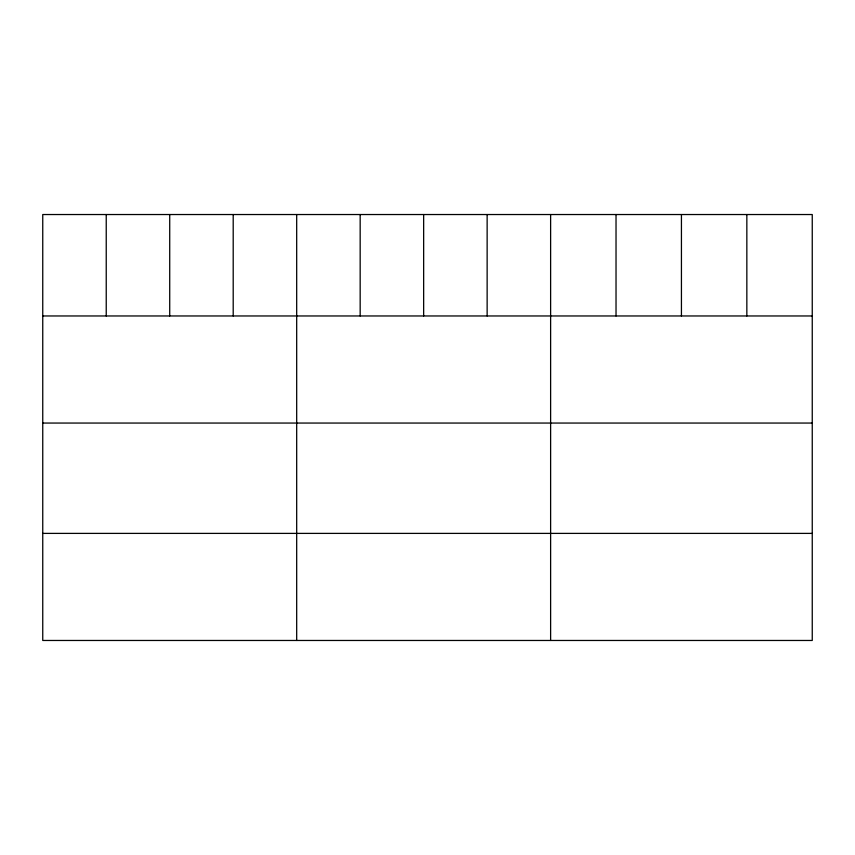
<?xml version="1.0" encoding="UTF-8"?>
<svg xmlns="http://www.w3.org/2000/svg" width="855" height="855" viewBox="0 0 855 855"><rect width="100%" height="100%" fill="white"/><g stroke="black" fill="none" stroke-linecap="round" stroke-linejoin="round"><path stroke-width="1.28" d="M812.25 315.965L812.25 640.47L42.75 640.47L42.75 214.53L812.25 214.53L812.25 315.965L42.75 315.965M42.75 423.054L812.25 423.054M42.75 533.392L812.25 533.392M746.842 214.53L746.842 315.965M681.435 214.53L681.435 315.965M616.028 214.53L616.028 315.965M550.62 214.53L550.62 640.47M487.136 214.53L487.136 315.965M423.653 214.53L423.653 315.965M360.169 214.53L360.169 315.965M296.685 214.53L296.685 640.47M233.201 214.53L233.201 315.965M169.718 214.53L169.718 315.965M106.234 214.53L106.234 315.965"/></g></svg>
